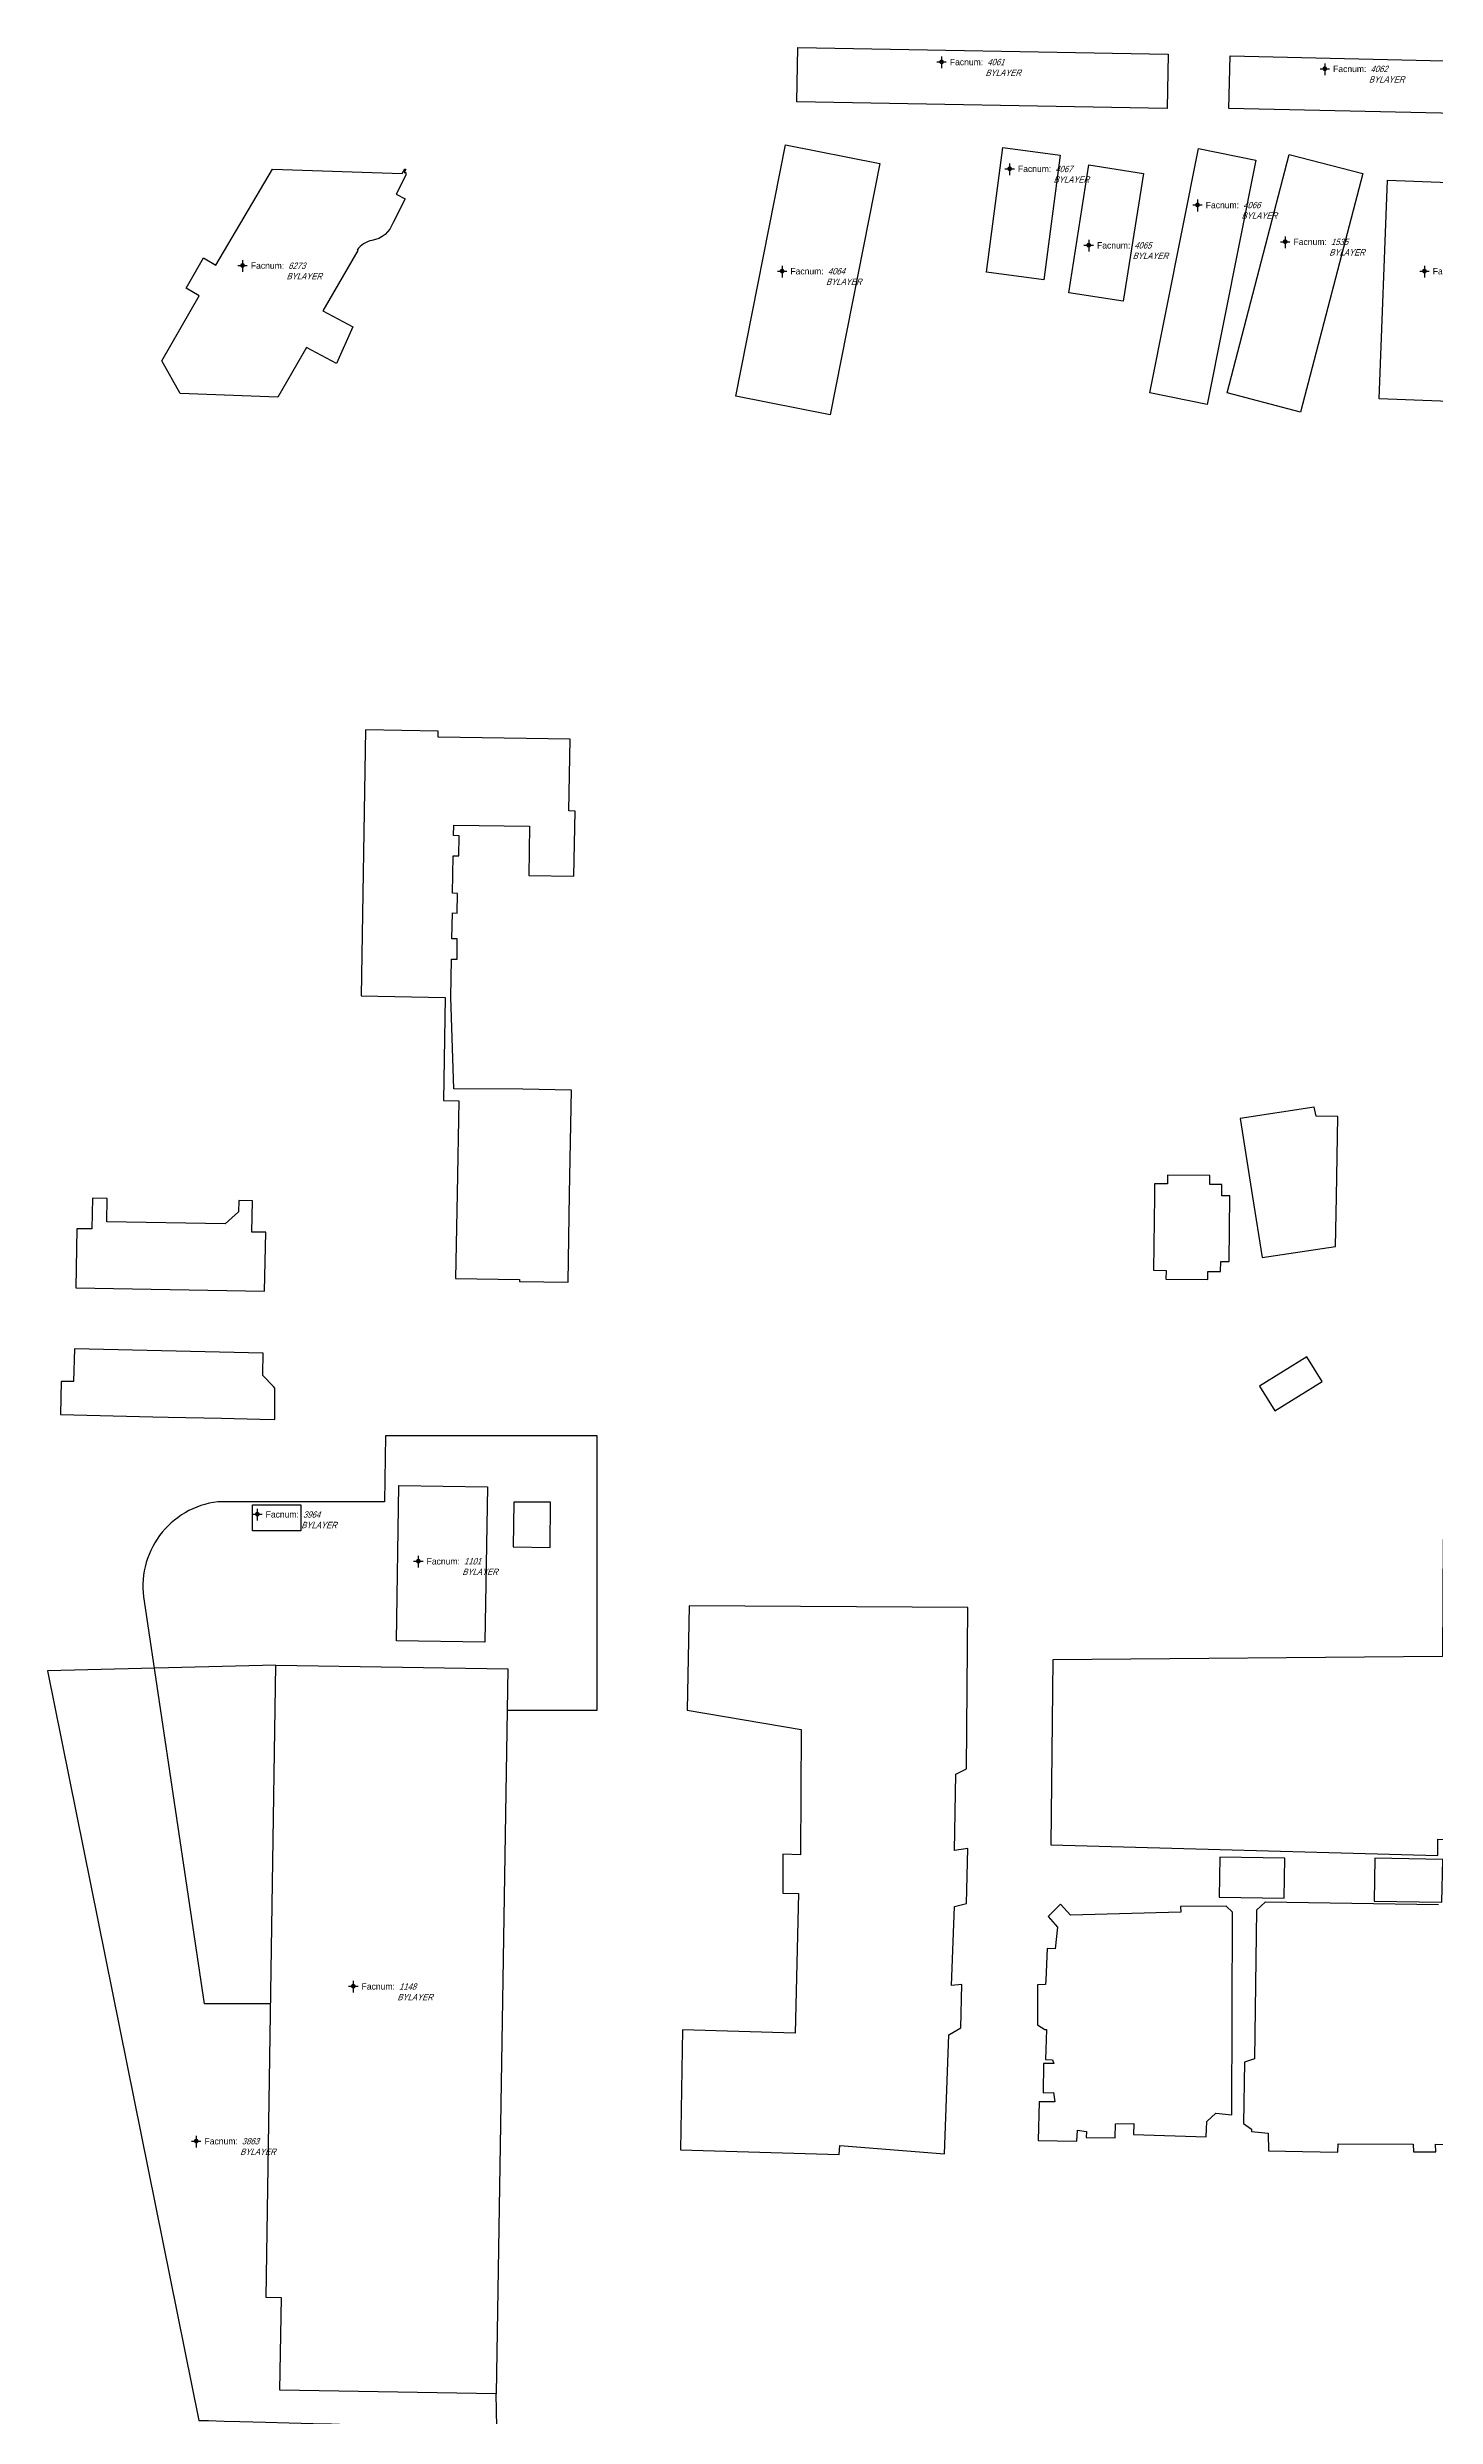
# Model space of a CAD drawing. Header units: inches. Extents: x 1273557 to 1282364, y 239587 to 246310.
# Drawn here: x 1278425 to 1279336, y 244675 to 246230 of the extents above; entities that cross this region are included whole.
import ezdxf
from ezdxf.enums import TextEntityAlignment as Align

# ---------------------------------------------------------------- set-up
doc = ezdxf.new("R2010")
doc.units = ezdxf.units.IN
doc.header["$MEASUREMENT"] = 0
doc.linetypes.add('DASHED2', pattern=[0.375, 0.25, -0.125])
for name, color, linetype, lineweight in [('BLDG-DATA', 159, 'DASHED2', 30), ('BLDG-NONUW-NOTUSED', 5, 'Continuous', 30), ('PRKG-UW-OFF', 62, 'Continuous', 30)]:
    doc.layers.add(name, color=color, linetype=linetype, lineweight=lineweight)
for name, color, linetype in [('BLDG-UW', 231, 'Continuous'), ('MISC-FENCE', 140, 'Continuous'), ('PRKG-DATA', 255, 'Continuous')]:
    doc.layers.add(name, color=color, linetype=linetype)
doc.styles.add('SS_LITE', font='FRABK.TTF', dxfattribs={"height": 16})

# ---------------------------------------------------------------- blocks, each defined once
blk = doc.blocks.new('*U1')
for p, q in [((-3.1, 0), (3.1, 0)), ((0, 3.5), (0, -4.2))]:
    blk.add_line(p, q)
at = {"const_width": 1.5}
blk.add_lwpolyline([(-0.8, 0, 1), (0.8, 0, 1)], format="xyb", close=True, dxfattribs=at)
at = {"layer": 'BLDG-DATA', "color": 1, "style": 'SS_LITE'}
blk.add_text('Facnum:', height=4.2, dxfattribs=at).set_placement((27.3, -2.2), align=Align.RIGHT)
at = {"layer": 'BLDG-DATA', "color": 7, "style": 'SS_LITE', "oblique": 20, "width": 0.9, "flags": 8}
for tag, p in [('FACNUM', (30, -2.2)), ('OBJECT', (28.8, -9.2))]:
    blk.add_attdef(tag, p, '', height=4.2, dxfattribs=at)
blk = doc.blocks.new('*U8')
for p, q in [((-3.1, 0), (3.1, 0)), ((0, 3.5), (0, -4.2))]:
    blk.add_line(p, q)
at = {"const_width": 1.5}
blk.add_lwpolyline([(-0.8, 0, 1), (0.8, 0, 1)], format="xyb", close=True, dxfattribs=at)
at = {"layer": 'PRKG-DATA', "color": 1, "style": 'SS_LITE'}
blk.add_text('Facnum:', height=4.2, dxfattribs=at).set_placement((27.3, -2.2), align=Align.RIGHT)
at = {"layer": 'PRKG-DATA', "color": 7, "style": 'SS_LITE', "oblique": 20, "width": 0.9, "flags": 8}
for tag, p in [('FACNUM', (30, -2.2)), ('OBJECT', (28.8, -9.2))]:
    blk.add_attdef(tag, p, '', height=4.2, dxfattribs=at)

msp = doc.modelspace()

# ---------------------------------------------------------------- linework, layer by layer
at = {"layer": 'BLDG-NONUW-NOTUSED'}
for points in [[(1278768.9, 245545.4), (1278736.9, 245546), (1278691.7, 245546.1), (1278689.7, 245606.4), (1278690.1, 245631.4), (1278693.8, 245631.4), (1278694, 245644.7), (1278690.5, 245644.7), (1278690.8, 245661.6), (1278693.9, 245661.5), (1278694.1, 245674.4), (1278690.8, 245674.5), (1278691.2, 245699.1), (1278694.9, 245699.1), (1278695.1, 245712.3), (1278691.5, 245712.4), (1278691.6, 245719.3), (1278741.4, 245718.5), (1278740.9, 245686.3), (1278770.5, 245685.8), (1278771.3, 245728.5), (1278767.3, 245728.6), (1278768.1, 245775.6), (1278681.4, 245777.1), (1278681.4, 245780.9), (1278633.7, 245781.7), (1278630.8, 245607.2), (1278686.1, 245606.2), (1278685, 245538.5), (1278694.9, 245538.3), (1278693.8, 245477.5), (1278692.9, 245421.7), (1278734.9, 245421), (1278734.9, 245419.7), (1278766.8, 245419.2), (1278767.7, 245477.2)], [(1279272.1, 245528), (1279257.9, 245528.3), (1279256.6, 245534.2), (1279208, 245526.7), (1279216.1, 245475.4), (1279222.4, 245435.4), (1279270.5, 245442.7), (1279271.1, 245475.2)], [(1279201.1, 245475.5), (1279201.1, 245475.9), (1279195.9, 245476), (1279196, 245483.3), (1279188.1, 245483.4), (1279188.1, 245489.2), (1279160.2, 245489.6), (1279160.2, 245483.8), (1279151.7, 245483.9), (1279151.6, 245475.7), (1279151, 245427.1), (1279159.3, 245427), (1279159.2, 245421.3), (1279186.6, 245421), (1279186.7, 245426.4), (1279195.1, 245426.3), (1279195.2, 245432.9), (1279200.6, 245432.9)], [(1278568.2, 245452.1), (1278559.2, 245452.2), (1278559.6, 245472.6), (1278550.5, 245472.8), (1278550.4, 245465.4), (1278541.6, 245457.6), (1278463.9, 245459), (1278464.2, 245474.3), (1278454.5, 245474.5), (1278454.1, 245454.2), (1278444.3, 245454.4), (1278443.6, 245415.5), (1278567.5, 245413.3)], [(1278574.2, 245349.8), (1278573.3, 245350.8), (1278566.3, 245358.1), (1278566.4, 245365.2), (1278566.5, 245366.5), (1278566.6, 245372.6), (1278442.6, 245375.5), (1278442.1, 245354), (1278434, 245354.1), (1278433.5, 245332.4), (1278494, 245331), (1278504.1, 245330.8), (1278539.2, 245330), (1278564.4, 245329.4), (1278574.1, 245329.2)], [(1279251.6, 245370.3), (1279220.6, 245351), (1279230.6, 245334.8), (1279261.7, 245354.1)], [(1278755.2, 245274.8), (1278731.1, 245275), (1278730.7, 245245.5), (1278754.9, 245245.2)], [(1279563.6, 245217.1), (1279569.8, 245217), (1279570.4, 245250.8), (1279536.5, 245251.4), (1279536.4, 245247), (1279341.1, 245250.5), (1279340.8, 245173.6), (1279085, 245171.4), (1279083.7, 245050), (1279337.7, 245043), (1279337.8, 245053.8), (1279540, 245051.3), (1279539.9, 245044.4), (1279567.3, 245044), (1279567.7, 245079.8), (1279561.9, 245079.9)], [(1279021.2, 245096.4), (1279028.3, 245099.8), (1279029.1, 245205.7), (1278846.1, 245206.8), (1278844.9, 245138.5), (1278919.8, 245125.7), (1278919.2, 245043.5), (1278907.7, 245043.8), (1278907.6, 245018.3), (1278917.9, 245018), (1278915.7, 244926.3), (1278841.9, 244928.6), (1278840.6, 244849.8), (1278944.7, 244846.8), (1278945.1, 244852.6), (1279013.9, 244847.1), (1279016.6, 244925.2), (1279024.5, 244929.8), (1279025.1, 244958.3), (1279018.5, 244957.7), (1279020.3, 245009.6), (1279028.3, 245011.6), (1279029.1, 245047.6), (1279020.5, 245046.2)], [(1279236.9, 245015), (1279237.3, 245041.3), (1279194.5, 245042), (1279194.1, 245015.6)], [(1279340.4, 245012.3), (1279341, 245040.3), (1279296.4, 245041.2), (1279295.9, 245013.1)], [(1279202.8, 245005.8), (1279198.8, 245009.7), (1279168.8, 245009.6), (1279168.9, 245005.9), (1279096.6, 245003.8), (1279090, 245011.1), (1279081.8, 245002.9), (1279088.1, 244996), (1279086.4, 244981.8), (1279081.3, 244982), (1279080.3, 244961.1), (1279080.2, 244958.4), (1279074.9, 244958.1), (1279074.9, 244931.9), (1279079.7, 244928.7), (1279080.8, 244928.7), (1279080.2, 244909.1), (1279084.7, 244909), (1279085.6, 244906.4), (1279078.9, 244906.4), (1279078.6, 244887.3), (1279085.3, 244887.4), (1279086.2, 244881.3), (1279075.9, 244881.3), (1279075.3, 244855.9), (1279100.8, 244855.5), (1279101.1, 244862.7), (1279107, 244861.9), (1279106.9, 244857.9), (1279125.9, 244857.6), (1279126, 244867), (1279138.2, 244867.2), (1279138, 244859.8), (1279185.6, 244858.3), (1279186, 244868.4), (1279192, 244873.9), (1279202.4, 244872.9)]]:
    msp.add_lwpolyline(points, close=True, dxfattribs=at)
msp.add_lwpolyline([(1279338.1, 245010.7), (1279224.4, 245012.4), (1279218.7, 245007.1), (1279217.4, 244909.6), (1279210.8, 244907.3), (1279210.2, 244867.1), (1279215.3, 244863.4), (1279215.3, 244861.9), (1279226.3, 244860.8), (1279226.6, 244849.2), (1279248.9, 244848.8), (1279272.1, 244848.4), (1279272.2, 244853.7), (1279321.5, 244853.6), (1279321.8, 244848.6), (1279336.3, 244848.5), (1279336.2, 244853.5), (1279348, 244853.3)], dxfattribs=at)
at = {"layer": 'BLDG-UW'}
for points in [[(1278917.5, 246229.7), (1279160.6, 246225.3), (1279160, 246189.6), (1278916.9, 246194)], [(1279201.3, 246224.1), (1279370.4, 246220.3), (1279369.6, 246185.8), (1279200.5, 246189.6)], [(1278909.5, 246165.8), (1278971.4, 246153.6), (1278938.8, 245988.6), (1278876.9, 246000.8)], [(1279052.2, 246163.9), (1279089.8, 246159), (1279079, 246077.2), (1279041.4, 246082.2)], [(1279180.6, 246163.3), (1279218.2, 246155.7), (1279186.2, 245995.4), (1279148.7, 246002.9)], [(1279240.1, 246159.5), (1279288.5, 246146.9), (1279247.6, 245990.4), (1279199.3, 246003)], [(1279108.6, 246152.6), (1279144.4, 246147), (1279131.1, 246063.1), (1279095.4, 246068.7)], [(1279304.7, 246142.6), (1279368, 246140.1), (1279362.4, 245996.7), (1279299.2, 245999.1)], [(1278654, 245184), (1278655.6, 245285.8), (1278713.7, 245284.9), (1278712.1, 245183.1)], [(1278719.5, 244689.7), (1278577.5, 244692), (1278578.5, 244752.7), (1278568.6, 244752.9), (1278574.9, 245168), (1278727.2, 245165.6)]]:
    msp.add_lwpolyline(points, close=True, dxfattribs=at)
msp.add_lwpolyline([(1278572.7, 246149.8), (1278657.8, 246146.9), (1278659.5, 246149.9), (1278660.3, 246149.5), (1278659.2, 246147.6), (1278660.3, 246147.5), (1278660.2, 246145.8), (1278653.8, 246133.4), (1278659.8, 246130.3), (1278651.8, 246114.8, -0.283704), (1278637.9, 246103, 0.196976), (1278628.3, 246096.7), (1278628.6, 246096.5), (1278605.6, 246056.7), (1278625.5, 246046.3), (1278614.6, 246022.2), (1278594.9, 246032.7), (1278576.1, 246000.2), (1278512, 246002.5), (1278500, 246024.1), (1278524.6, 246066.7), (1278516, 246071.7), (1278527.4, 246091.5), (1278535.5, 246086.8)], format="xyb", close=True, dxfattribs=at)
at = {"layer": 'BLDG-UW', "transparency": 33554687}
msp.add_lwpolyline([(1278559.6, 245273.1), (1278591.2, 245273.1), (1278591.2, 245256.2), (1278559.6, 245256.2)], close=True, dxfattribs=at)
at = {"layer": 'MISC-FENCE'}
for p, q in [((1278646.8, 245318.4), (1278646.2, 245275.1)), ((1278785.8, 245318.4), (1278646.8, 245318.4)), ((1278785.8, 245138.5), (1278785.8, 245318.4)), ((1278646.2, 245275.1), (1278536.8, 245275.1)), ((1278488.5, 245210), (1278527.8, 244945.7)), ((1278726.7, 245138.5), (1278785.8, 245138.5)), ((1278571.6, 244945.7), (1278527.8, 244945.7))]:
    msp.add_line(p, q, dxfattribs=at)
msp.add_arc((1278543.3, 245219.8), 55.7, 96.7641, 190.1384, dxfattribs=at)
at = {"layer": 'PRKG-UW-OFF'}
msp.add_lwpolyline([(1278719.9, 244667.7), (1278719.5, 244689.7), (1278577.5, 244692), (1278578.5, 244752.7), (1278568.6, 244752.9), (1278574.9, 245168), (1278424.9, 245164.2), (1278524.3, 244672.2), (1278530.7, 244672.1), (1278541, 244671.8), (1278551.2, 244671.5), (1278559.7, 244671.3), (1278568.1, 244671), (1278583.7, 244670.6), (1278599.4, 244670.3), (1278611.5, 244669.9), (1278622.1, 244669.6), (1278640.9, 244669), (1278658.2, 244668.5), (1278682.2, 244668.2), (1278689, 244668.1)], close=True, dxfattribs=at)

# ---------------------------------------------------------------- block references
at = {"layer": 'BLDG-DATA'}
ref = msp.add_blockref('*U1', (1279011.9, 246220.2), dxfattribs=at)
ref.add_attrib('FACNUM', '4061', (1279041.9, 246218), dxfattribs={"color": 7, "height": 4.2, "style": 'SS_LITE', "oblique": 20, "width": 0.9})
ref.add_attrib('OBJECT', 'BYLAYER', (1279040.7, 246211), dxfattribs={"color": 7, "height": 4.2, "style": 'SS_LITE', "oblique": 20, "width": 0.9})
ref = msp.add_blockref('*U1', (1279263.5, 246215.7), dxfattribs=at)
ref.add_attrib('FACNUM', '4062', (1279293.5, 246213.5), dxfattribs={"color": 7, "height": 4.2, "style": 'SS_LITE', "oblique": 20, "width": 0.9})
ref.add_attrib('OBJECT', 'BYLAYER', (1279292.4, 246206.6), dxfattribs={"color": 7, "height": 4.2, "style": 'SS_LITE', "oblique": 20, "width": 0.9})
ref = msp.add_blockref('*U1', (1279056.6, 246150.1), dxfattribs=at)
ref.add_attrib('FACNUM', '4067', (1279086.5, 246147.8), dxfattribs={"color": 7, "height": 4.2, "style": 'SS_LITE', "oblique": 20, "width": 0.9})
ref.add_attrib('OBJECT', 'BYLAYER', (1279085.4, 246140.9), dxfattribs={"color": 7, "height": 4.2, "style": 'SS_LITE', "oblique": 20, "width": 0.9})
ref = msp.add_blockref('*U1', (1279179.9, 246126.3), dxfattribs=at)
ref.add_attrib('FACNUM', '4066', (1279209.9, 246124.1), dxfattribs={"color": 7, "height": 4.2, "style": 'SS_LITE', "oblique": 20, "width": 0.9})
ref.add_attrib('OBJECT', 'BYLAYER', (1279208.8, 246117.2), dxfattribs={"color": 7, "height": 4.2, "style": 'SS_LITE', "oblique": 20, "width": 0.9})
ref = msp.add_blockref('*U1', (1279108.5, 246099.9), dxfattribs=at)
ref.add_attrib('FACNUM', '4065', (1279138.4, 246097.7), dxfattribs={"color": 7, "height": 4.2, "style": 'SS_LITE', "oblique": 20, "width": 0.9})
ref.add_attrib('OBJECT', 'BYLAYER', (1279137.3, 246090.8), dxfattribs={"color": 7, "height": 4.2, "style": 'SS_LITE', "oblique": 20, "width": 0.9})
ref = msp.add_blockref('*U1', (1279237.5, 246102.2), dxfattribs=at)
ref.add_attrib('FACNUM', '1535', (1279267.5, 246100), dxfattribs={"color": 7, "height": 4.2, "style": 'SS_LITE', "oblique": 20, "width": 0.9})
ref.add_attrib('OBJECT', 'BYLAYER', (1279266.4, 246093.1), dxfattribs={"color": 7, "height": 4.2, "style": 'SS_LITE', "oblique": 20, "width": 0.9})
ref = msp.add_blockref('*U1', (1278553, 246086.6), dxfattribs=at)
ref.add_attrib('FACNUM', '6273', (1278583, 246084.3), dxfattribs={"color": 7, "height": 4.2, "style": 'SS_LITE', "oblique": 20, "width": 0.9})
ref.add_attrib('OBJECT', 'BYLAYER', (1278581.8, 246077.4), dxfattribs={"color": 7, "height": 4.2, "style": 'SS_LITE', "oblique": 20, "width": 0.9})
ref = msp.add_blockref('*U1', (1278907.2, 246082.9), dxfattribs=at)
ref.add_attrib('FACNUM', '4064', (1278937.2, 246080.7), dxfattribs={"color": 7, "height": 4.2, "style": 'SS_LITE', "oblique": 20, "width": 0.9})
ref.add_attrib('OBJECT', 'BYLAYER', (1278936, 246073.8), dxfattribs={"color": 7, "height": 4.2, "style": 'SS_LITE', "oblique": 20, "width": 0.9})
ref = msp.add_blockref('*U1', (1279328.9, 246082.9), dxfattribs=at)
ref.add_attrib('FACNUM', '4068', (1279358.8, 246080.7), dxfattribs={"color": 7, "height": 4.2, "style": 'SS_LITE', "oblique": 20, "width": 0.9})
ref.add_attrib('OBJECT', 'BYLAYER', (1279357.7, 246073.8), dxfattribs={"color": 7, "height": 4.2, "style": 'SS_LITE', "oblique": 20, "width": 0.9})
ref = msp.add_blockref('*U1', (1278562.7, 245267), dxfattribs=at)
ref.add_attrib('FACNUM', '3964', (1278592.7, 245264.7), dxfattribs={"color": 7, "height": 4.2, "style": 'SS_LITE', "oblique": 20, "width": 0.9})
ref.add_attrib('OBJECT', 'BYLAYER', (1278591.5, 245257.8), dxfattribs={"color": 7, "height": 4.2, "style": 'SS_LITE', "oblique": 20, "width": 0.9})
ref = msp.add_blockref('*U1', (1278668.4, 245236.2), dxfattribs=at)
ref.add_attrib('FACNUM', '1101', (1278698.3, 245234), dxfattribs={"color": 7, "height": 4.2, "style": 'SS_LITE', "oblique": 20, "width": 0.9})
ref.add_attrib('OBJECT', 'BYLAYER', (1278697.2, 245227.1), dxfattribs={"color": 7, "height": 4.2, "style": 'SS_LITE', "oblique": 20, "width": 0.9})
ref = msp.add_blockref('*U1', (1278625.7, 244957.2), dxfattribs=at)
ref.add_attrib('FACNUM', '1148', (1278655.7, 244954.9), dxfattribs={"color": 7, "height": 4.2, "style": 'SS_LITE', "oblique": 20, "width": 0.9})
ref.add_attrib('OBJECT', 'BYLAYER', (1278654.6, 244948), dxfattribs={"color": 7, "height": 4.2, "style": 'SS_LITE', "oblique": 20, "width": 0.9})
at = {"layer": 'PRKG-DATA'}
ref = msp.add_blockref('*U8', (1278522.6, 244855.6), dxfattribs=at)
ref.add_attrib('FACNUM', '3863', (1278552.5, 244853.4), dxfattribs={"color": 7, "height": 4.2, "style": 'SS_LITE', "oblique": 20, "width": 0.9})
ref.add_attrib('OBJECT', 'BYLAYER', (1278551.4, 244846.5), dxfattribs={"color": 7, "height": 4.2, "style": 'SS_LITE', "oblique": 20, "width": 0.9})

doc.saveas('drawing.dxf')
